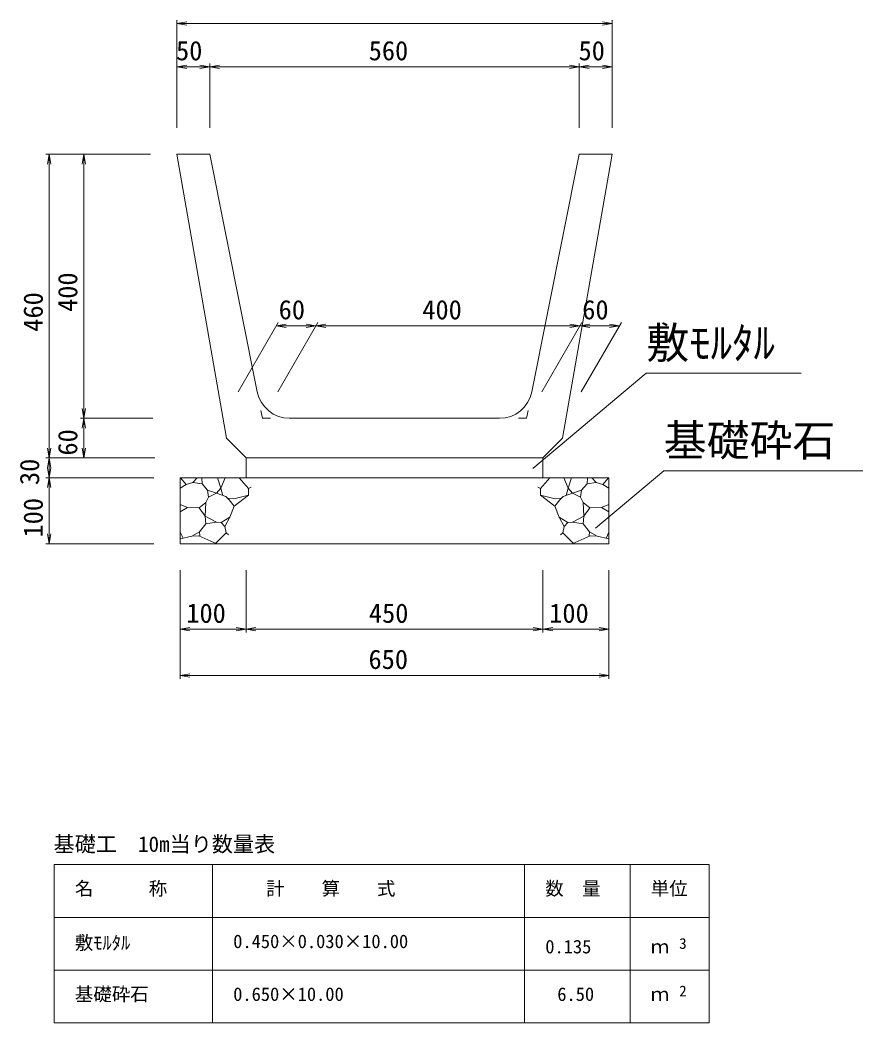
# Model space of a CAD drawing. Units: millimetres on the paper. Extents: x -5 to 836, y 0 to 594.
# Drawn here: x 158.3 to 222.2, y 377.3 to 453.3 of the extents above; entities that cross this region are included whole.
import ezdxf
from ezdxf.enums import TextEntityAlignment as Align

# ---------------------------------------------------------------- set-up
doc = ezdxf.new("R2010")
doc.units = ezdxf.units.MM
for name, color, linetype, lineweight in [('0_2', 7, 'Continuous', 18), ('D-STR-DIM（寸法）', 7, 'Continuous', 18), ('D-STR-HTXT（旗揚げ）', 4, 'Continuous', 18), ('D-STR-STRn（構造物）', 5, 'Continuous', 18), ('D-STR（構造物外形線）', 1, 'Continuous', 18)]:
    doc.layers.add(name, color=color, linetype=linetype, lineweight=lineweight)
doc.layers.add('D-STR-TXT（文字）', color=7, linetype='Continuous')
doc.styles.add('ＭＳ ゴシック', font='')
doc.styles.get('ＭＳ ゴシック').set_extended_font_data('MS Gothic')

msp = doc.modelspace()

# ---------------------------------------------------------------- linework, layer by layer
at = {"layer": '0_2'}
for p, q in [((170.171, 453.006), (170.921, 453.131)), ((170.921, 452.881), (170.171, 453.006)), ((202.421, 453.131), (203.171, 453.006)), ((203.171, 453.006), (202.421, 452.881)), ((170.171, 449.718), (170.921, 449.843)), ((171.921, 449.843), (172.671, 449.718)), ((172.671, 449.718), (173.421, 449.843)), ((199.921, 449.843), (200.671, 449.718)), ((200.671, 449.718), (201.421, 449.843)), ((202.421, 449.843), (203.171, 449.718)), ((170.921, 449.593), (170.171, 449.718)), ((172.671, 449.718), (171.921, 449.593)), ((173.421, 449.593), (172.671, 449.718)), ((200.671, 449.718), (199.921, 449.593)), ((201.421, 449.593), (200.671, 449.718)), ((203.171, 449.718), (202.421, 449.593)), ((160.383, 442.335), (160.508, 443.085)), ((160.508, 443.085), (160.633, 442.335)), ((162.997, 442.335), (163.122, 443.085)), ((163.122, 443.085), (163.247, 442.335)), ((177.708, 430.094), (178.458, 430.219)), ((178.458, 429.969), (177.708, 430.094)), ((179.968, 430.219), (180.718, 430.094)), ((180.718, 430.094), (179.968, 429.969)), ((180.718, 430.094), (181.468, 430.219)), ((181.468, 429.969), (180.718, 430.094)), ((199.968, 430.219), (200.718, 430.094)), ((200.718, 430.094), (199.968, 429.969)), ((200.718, 430.094), (201.468, 430.219)), ((201.468, 429.969), (200.718, 430.094)), ((202.968, 430.219), (203.718, 430.094)), ((203.718, 430.094), (202.968, 429.969)), ((163.122, 423.085), (162.997, 423.835)), ((163.247, 423.835), (163.122, 423.085)), ((162.997, 422.335), (163.122, 423.085)), ((163.122, 423.085), (163.247, 422.335)), ((160.508, 420.085), (160.383, 420.835)), ((160.633, 420.835), (160.508, 420.085)), ((163.122, 420.085), (162.997, 420.835)), ((163.247, 420.835), (163.122, 420.085)), ((160.383, 419.335), (160.508, 420.085)), ((160.508, 420.085), (160.633, 419.335)), ((160.508, 418.585), (160.383, 419.335)), ((160.633, 419.335), (160.508, 418.585)), ((160.383, 417.835), (160.508, 418.585)), ((160.508, 418.585), (160.633, 417.835)), ((160.508, 413.585), (160.383, 414.335)), ((160.633, 414.335), (160.508, 413.585)), ((170.421, 407.104), (171.171, 407.229)), ((174.671, 407.229), (175.421, 407.104)), ((175.421, 407.104), (176.171, 407.229)), ((197.171, 407.229), (197.921, 407.104)), ((197.921, 407.104), (198.671, 407.229)), ((202.171, 407.229), (202.921, 407.104)), ((171.171, 406.979), (170.421, 407.104)), ((175.421, 407.104), (174.671, 406.979)), ((176.171, 406.979), (175.421, 407.104)), ((197.921, 407.104), (197.171, 406.979)), ((198.671, 406.979), (197.921, 407.104)), ((202.921, 407.104), (202.171, 406.979)), ((170.421, 403.609), (171.171, 403.734)), ((171.171, 403.484), (170.421, 403.609)), ((202.171, 403.734), (202.921, 403.609)), ((202.921, 403.609), (202.171, 403.484))]:
    msp.add_line(p, q, dxfattribs=at)
at = {"layer": '0_2', "color": 9}
for p, q in [((170.171, 453.006), (170.271, 453.006)), ((203.171, 453.006), (203.071, 453.006)), ((170.171, 449.718), (170.271, 449.718)), ((172.671, 449.718), (172.571, 449.718)), ((172.671, 449.718), (172.771, 449.718)), ((200.671, 449.718), (200.571, 449.718)), ((200.671, 449.718), (200.771, 449.718)), ((203.171, 449.718), (203.071, 449.718)), ((160.508, 443.085), (160.508, 442.985)), ((163.122, 443.085), (163.122, 442.985)), ((177.708, 430.094), (177.808, 430.094)), ((180.718, 430.094), (180.618, 430.094)), ((180.718, 430.094), (180.818, 430.094)), ((200.718, 430.094), (200.618, 430.094)), ((200.718, 430.094), (200.818, 430.094)), ((203.718, 430.094), (203.618, 430.094)), ((163.122, 423.085), (163.122, 423.185)), ((163.122, 423.085), (163.122, 422.985)), ((160.508, 420.085), (160.508, 420.185)), ((163.122, 420.085), (163.122, 420.185)), ((160.508, 420.085), (160.508, 419.985)), ((160.508, 418.585), (160.508, 418.685)), ((160.508, 418.585), (160.508, 418.485)), ((160.508, 413.585), (160.508, 413.685)), ((170.421, 407.104), (170.521, 407.104)), ((175.421, 407.104), (175.321, 407.104)), ((175.421, 407.104), (175.521, 407.104)), ((197.921, 407.104), (197.821, 407.104)), ((197.921, 407.104), (198.021, 407.104)), ((202.921, 407.104), (202.821, 407.104)), ((170.421, 403.609), (170.521, 403.609)), ((202.921, 403.609), (202.821, 403.609))]:
    msp.add_line(p, q, dxfattribs=at)
at = {"layer": 'D-STR-DIM（寸法）'}
for p, q in [((170.171, 445.085), (170.171, 453.256)), ((170.271, 453.006), (203.071, 453.006)), ((203.171, 445.085), (203.171, 453.256)), ((170.171, 445.085), (170.171, 449.968)), ((172.671, 445.085), (172.671, 449.968)), ((172.671, 445.085), (172.671, 449.968)), ((200.671, 445.085), (200.671, 449.968)), ((200.671, 445.085), (200.671, 449.968)), ((203.171, 445.085), (203.171, 449.968)), ((170.271, 449.718), (172.571, 449.718)), ((172.771, 449.718), (200.571, 449.718)), ((200.771, 449.718), (203.071, 449.718)), ((168.171, 443.085), (160.258, 443.085)), ((160.508, 420.185), (160.508, 442.985)), ((168.171, 443.085), (162.872, 443.085)), ((163.122, 442.985), (163.122, 423.185)), ((174.824, 425.097), (177.853, 430.344)), ((180.618, 430.094), (177.808, 430.094)), ((177.826, 425.085), (180.862, 430.344)), ((177.826, 425.085), (180.862, 430.344)), ((180.818, 430.094), (200.618, 430.094)), ((197.826, 425.085), (200.862, 430.344)), ((197.826, 425.085), (200.862, 430.344)), ((200.818, 430.094), (203.618, 430.094)), ((200.826, 425.085), (203.862, 430.344)), ((168.357, 423.085), (162.872, 423.085)), ((168.357, 423.085), (162.872, 423.085)), ((163.122, 422.985), (163.122, 420.185)), ((168.498, 420.085), (160.258, 420.085)), ((168.498, 420.085), (160.258, 420.085)), ((160.508, 419.985), (160.508, 418.685)), ((168.498, 420.085), (162.872, 420.085)), ((168.421, 418.585), (160.258, 418.585)), ((168.421, 418.585), (160.258, 418.585)), ((160.508, 418.485), (160.508, 413.685)), ((168.421, 413.585), (160.258, 413.585)), ((170.421, 411.585), (170.421, 403.359)), ((170.421, 411.585), (170.421, 406.854)), ((175.421, 411.585), (175.421, 406.854)), ((175.421, 411.585), (175.421, 406.854)), ((197.921, 411.585), (197.921, 406.854)), ((197.921, 411.585), (197.921, 406.854)), ((202.921, 411.585), (202.921, 403.359)), ((202.921, 411.585), (202.921, 406.854)), ((175.321, 407.104), (170.521, 407.104)), ((175.521, 407.104), (197.821, 407.104)), ((198.021, 407.104), (202.821, 407.104)), ((170.521, 403.609), (202.821, 403.609))]:
    msp.add_line(p, q, dxfattribs=at)
at = {"layer": 'D-STR-HTXT（旗揚げ）'}
for p, q in [((197.165, 419.292), (205.751, 426.506)), ((217.48, 426.506), (205.751, 426.506)), ((201.899, 414.758), (207.078, 419.11)), ((222.168, 419.11), (207.078, 419.11)), ((160.879, 389.283), (210.518, 389.283)), ((160.879, 377.283), (160.879, 389.283)), ((172.879, 377.283), (172.879, 389.283)), ((196.518, 377.283), (196.518, 389.283)), ((204.518, 377.283), (204.518, 389.283)), ((204.518, 377.283), (204.518, 389.283)), ((210.518, 377.283), (210.518, 389.283)), ((160.879, 385.283), (210.518, 385.283)), ((160.879, 381.283), (210.518, 381.283)), ((160.879, 377.283), (210.518, 377.283))]:
    msp.add_line(p, q, dxfattribs=at)
at = {"layer": 'D-STR-STRn（構造物）'}
for p, q in [((175.421, 420.085), (175.421, 418.585)), ((197.921, 420.085), (197.921, 418.585)), ((170.421, 418.585), (202.921, 418.585)), ((170.421, 418.585), (170.421, 413.585)), ((170.881, 418.063), (170.421, 417.793)), ((170.881, 418.063), (170.443, 418.585)), ((171.386, 418.226), (170.881, 418.063)), ((171.386, 418.226), (171.718, 418.585)), ((172.085, 418.114), (171.386, 418.226)), ((172.085, 418.114), (172.059, 418.585)), ((172.506, 417.655), (172.085, 418.114)), ((173.268, 418.585), (173.521, 417.785)), ((173.521, 417.785), (173.833, 418.585)), ((174.893, 418.585), (175.613, 417.782)), ((175.613, 417.782), (175.802, 417.877)), ((197.73, 417.782), (197.541, 417.877)), ((198.45, 418.585), (197.73, 417.782)), ((199.821, 417.785), (199.509, 418.585)), ((200.074, 418.585), (199.821, 417.785)), ((200.836, 417.655), (201.258, 418.114)), ((201.258, 418.114), (201.283, 418.585)), ((201.258, 418.114), (201.956, 418.226)), ((201.956, 418.226), (201.624, 418.585)), ((201.956, 418.226), (202.461, 418.063)), ((202.461, 418.063), (202.899, 418.585)), ((202.461, 418.063), (202.921, 417.793)), ((202.921, 418.585), (202.921, 413.585)), ((172.379, 416.711), (172.583, 417.119)), ((172.583, 417.119), (172.506, 417.655)), ((173.174, 417.425), (172.506, 417.655)), ((172.583, 417.119), (173.174, 417.425)), ((173.521, 417.785), (173.174, 417.425)), ((173.174, 417.425), (173.888, 417.161)), ((173.521, 417.785), (173.656, 417.246)), ((173.888, 417.161), (174.153, 416.909)), ((174.505, 416.988), (175.613, 417.272)), ((174.51, 416.434), (175.613, 417.272)), ((175.613, 417.782), (175.613, 417.272)), ((175.613, 417.272), (175.634, 417.267)), ((197.73, 417.272), (197.708, 417.267)), ((197.73, 417.782), (197.73, 417.272)), ((198.837, 416.988), (197.73, 417.272)), ((198.832, 416.434), (197.73, 417.272)), ((199.454, 417.161), (199.189, 416.909)), ((200.168, 417.425), (199.454, 417.161)), ((199.821, 417.785), (199.686, 417.246)), ((199.821, 417.785), (200.168, 417.425)), ((200.168, 417.425), (200.836, 417.655)), ((200.76, 417.119), (200.168, 417.425)), ((200.76, 417.119), (200.836, 417.655)), ((200.963, 416.711), (200.76, 417.119)), ((170.981, 416.323), (170.421, 416.559)), ((171.861, 416.309), (172.379, 416.711)), ((172.318, 415.674), (172.379, 416.711)), ((174.021, 417.035), (174.505, 416.988)), ((174.153, 416.909), (174.51, 416.434)), ((174.51, 416.434), (174.196, 415.594)), ((199.189, 416.909), (198.832, 416.434)), ((198.832, 416.434), (199.146, 415.594)), ((199.322, 417.035), (198.837, 416.988)), ((201.024, 415.674), (200.963, 416.711)), ((201.481, 416.309), (200.963, 416.711)), ((202.361, 416.323), (202.921, 416.559)), ((170.421, 416.005), (170.981, 416.323)), ((170.981, 416.323), (171.861, 416.309)), ((172.318, 415.674), (171.861, 416.309)), ((172.373, 415.09), (172.318, 415.674)), ((172.318, 415.674), (173.176, 415.21)), ((174.196, 415.594), (173.539, 415.183)), ((173.812, 414.902), (174.196, 415.594)), ((199.53, 414.902), (199.146, 415.594)), ((199.146, 415.594), (199.804, 415.183)), ((201.024, 415.674), (200.166, 415.21)), ((200.97, 415.09), (201.024, 415.674)), ((201.024, 415.674), (201.481, 416.309)), ((202.361, 416.323), (201.481, 416.309)), ((202.921, 416.005), (202.361, 416.323)), ((171.898, 414.487), (172.373, 415.09)), ((173.176, 415.21), (172.373, 415.09)), ((173.539, 415.183), (173.176, 415.21)), ((173.539, 415.183), (173.812, 414.902)), ((173.915, 414.41), (173.812, 414.902)), ((199.428, 414.41), (199.53, 414.902)), ((199.804, 415.183), (199.53, 414.902)), ((199.804, 415.183), (200.166, 415.21)), ((200.166, 415.21), (200.97, 415.09)), ((201.445, 414.487), (200.97, 415.09)), ((170.645, 414.004), (170.421, 414.469)), ((171.308, 414.164), (170.421, 413.949)), ((171.308, 414.164), (171.898, 414.487)), ((171.851, 414.184), (171.308, 414.164)), ((173.218, 413.585), (171.851, 414.184)), ((171.898, 414.487), (171.909, 414.187)), ((173.128, 413.624), (173.915, 414.41)), ((173.915, 414.41), (174.083, 414.253)), ((199.428, 414.41), (199.259, 414.253)), ((200.214, 413.624), (199.428, 414.41)), ((200.125, 413.585), (201.491, 414.184)), ((201.445, 414.487), (201.434, 414.187)), ((202.034, 414.164), (201.445, 414.487)), ((201.491, 414.184), (202.034, 414.164)), ((202.034, 414.164), (202.921, 413.949)), ((202.698, 414.004), (202.921, 414.469)), ((170.421, 413.585), (202.921, 413.585))]:
    msp.add_line(p, q, dxfattribs=at)
at = {"layer": 'D-STR（構造物外形線）'}
for p, q in [((170.171, 443.085), (173.936, 421.57)), ((170.171, 443.085), (172.671, 443.085)), ((172.671, 443.085), (176.269, 425.095)), ((197.073, 425.095), (200.671, 443.085)), ((199.406, 421.57), (203.171, 443.085)), ((200.671, 443.085), (203.171, 443.085)), ((176.553, 423.675), (176.671, 423.085)), ((196.671, 423.085), (196.789, 423.675)), ((176.671, 423.085), (177.273, 423.085)), ((178.721, 423.085), (194.622, 423.085)), ((196.069, 423.085), (196.671, 423.085)), ((175.421, 420.085), (173.936, 421.57)), ((197.921, 420.085), (199.406, 421.57)), ((197.921, 420.085), (175.421, 420.085))]:
    msp.add_line(p, q, dxfattribs=at)
for centre, start, end in [((178.721, 425.585), 191.30993, 270), ((194.622, 425.585), 270, 348.69007)]:
    msp.add_arc(centre, 2.5, start, end, dxfattribs=at)

# ---------------------------------------------------------------- texts
at = {"layer": 'D-STR-STRn（構造物）', "color": 7, "style": 'ＭＳ ゴシック'}
for s, p in [('50', (170.117, 449.768)), ('560', (184.717, 449.768)), ('50', (200.617, 449.768)), ('60', (177.893, 430.144)), ('400', (188.778, 430.144)), ('60', (200.898, 430.144)), ('100', (170.896, 407.154)), ('450', (184.732, 407.154)), ('100', (198.396, 407.154)), ('650', (184.702, 403.659))]:
    msp.add_text(s, height=1.466, dxfattribs=at).set_placement(p, align=Align.BOTTOM_LEFT)
for s, p in [('400', (163.072, 431.146)), ('460', (160.458, 429.646)), ('60', (163.072, 420.265)), ('30', (160.183, 418.03)), ('100', (160.458, 414.06))]:
    msp.add_text(s, height=1.466, rotation=90, dxfattribs=at).set_placement(p, align=Align.BOTTOM_LEFT)
at = {"layer": 'D-STR-TXT（文字）', "style": 'ＭＳ ゴシック'}
for s, height, p in [('敷ﾓﾙﾀﾙ', 2.383, (205.751, 426.906)), ('基礎砕石', 2.383, (207.078, 419.51)), ('基礎工\u300010m当り数量表', 1.173, (160.835, 389.893)), ('名\u3000\u3000\u3000称', 1.026, (162.448, 386.644)), ('計\u3000\u3000算\u3000\u3000式', 1.026, (176.944, 386.644)), ('数\u3000量', 1.026, (198.087, 386.644)), ('単位', 1.026, (206.087, 386.644)), ('敷ﾓﾙﾀﾙ', 1.026, (162.448, 382.538)), ('0.450×0.030×10.00', 1.026, (174.448, 382.644)), ('3', 0.821, (208.248, 382.646)), ('0.135', 1.026, (198.098, 382.244)), ('ｍ', 1.026, (206.087, 382.244)), ('基礎砕石', 1.026, (162.448, 378.644)), ('0.650×10.00', 1.026, (174.448, 378.644)), ('6.50', 1.026, (199.007, 378.644)), ('2', 0.821, (208.248, 379.046)), ('ｍ', 1.026, (206.087, 378.644))]:
    msp.add_text(s, height=height, dxfattribs=at).set_placement(p, align=Align.BOTTOM_LEFT)

doc.saveas('drawing.dxf')
